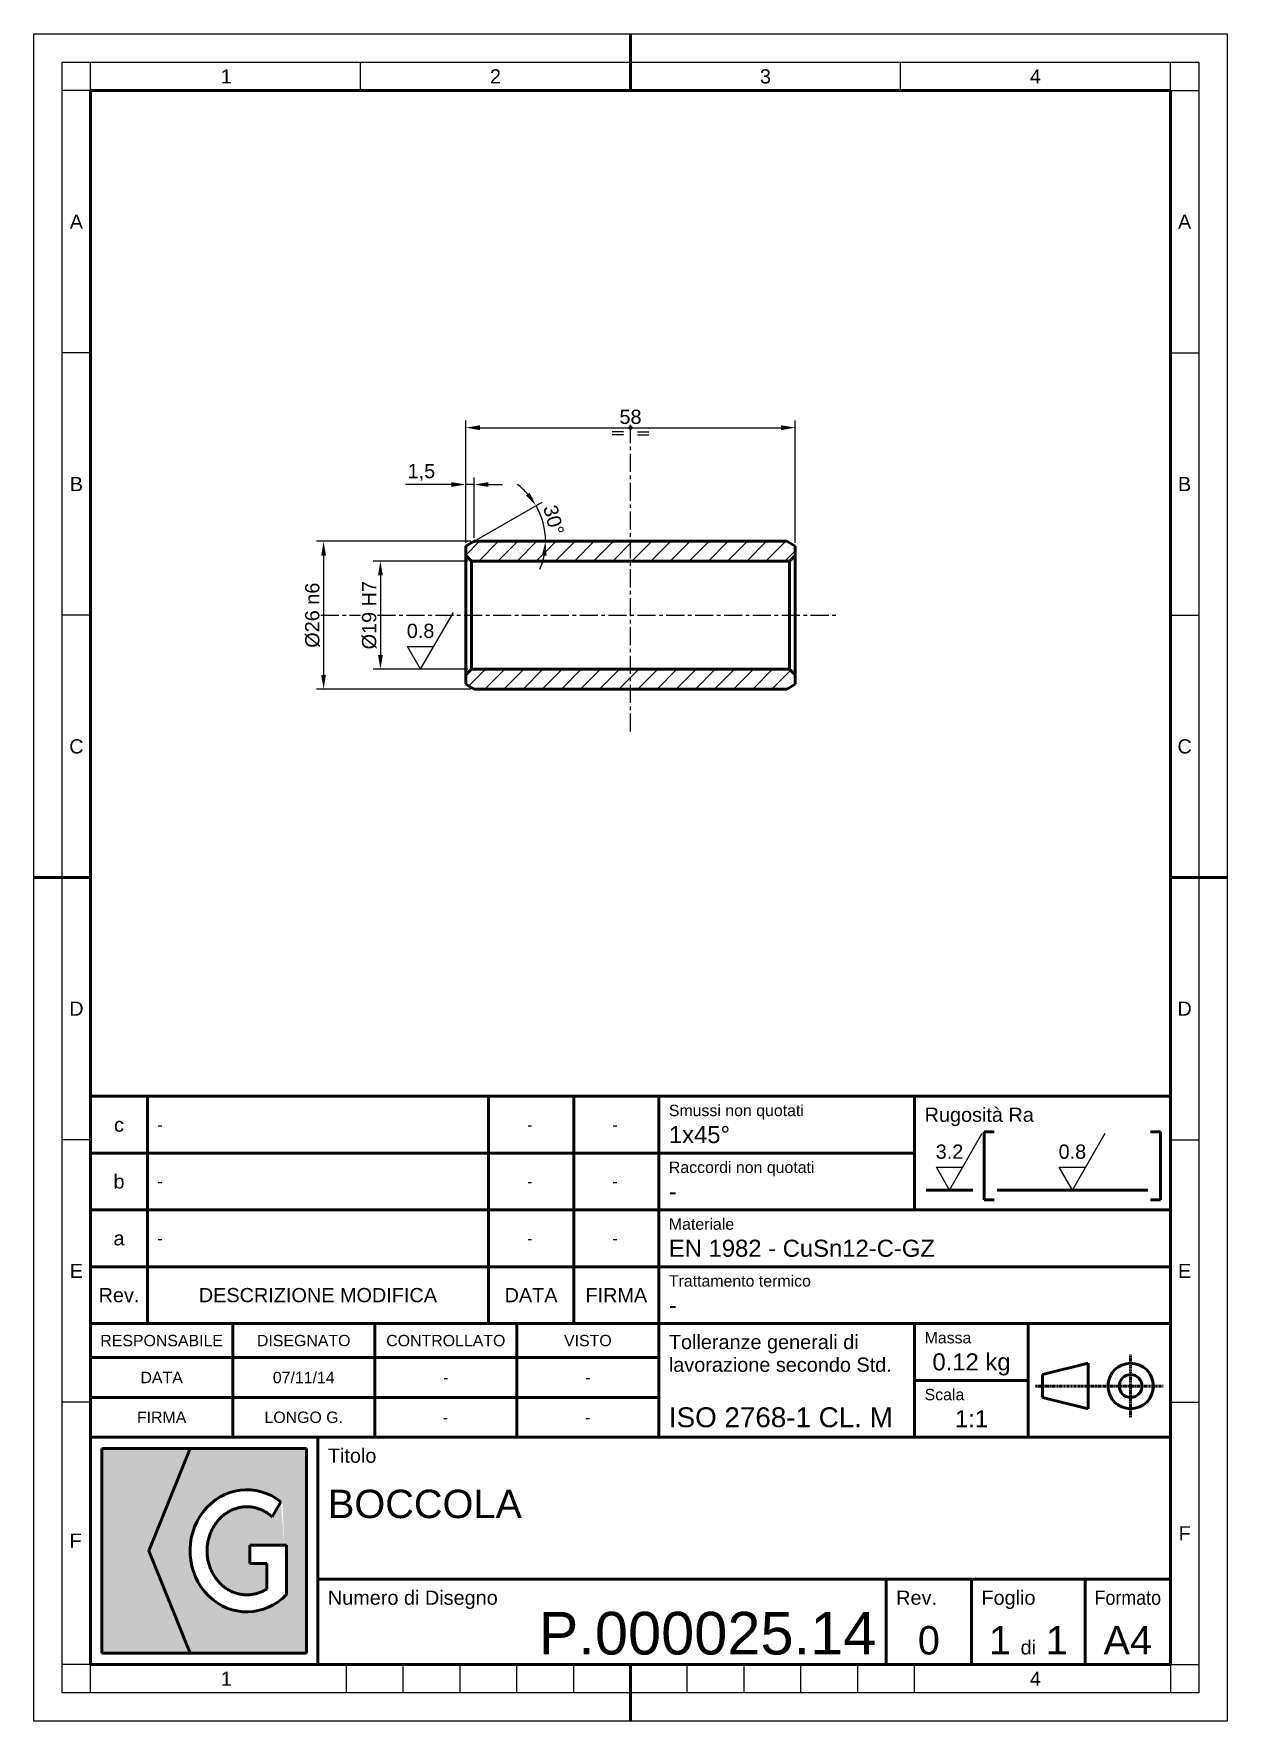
# Paper-space layout 'Foglio1' of a CAD drawing. Header units: millimetres. Extents: x -200 to 10, y -10 to 287.
# The model-space entities are those that its viewports show. They can reach past a viewport. Long polylines and large blocks are cut down to what shows.
import ezdxf
from ezdxf.enums import TextEntityAlignment as Align

# ---------------------------------------------------------------- set-up
doc = ezdxf.new("R2010")
doc.units = ezdxf.units.MM
doc.header["$LTSCALE"] = 0.1
doc.header["$PDSIZE"] = -5
doc.linetypes.add('CENTER', pattern=[50.8, 31.75, -6.35, 6.35, -6.35])
for name, color, linetype, lineweight in [('ASSE', 4, 'CENTER', 25), ('CARTIGLIO', 7, 'Continuous', 50), ('CONTORNO1', 7, 'Continuous', 50), ('QUOTA', 3, 'Continuous', 25), ('TRATTEGGIO', 1, 'Continuous', 25)]:
    doc.layers.add(name, color=color, linetype=linetype, lineweight=lineweight)
doc.layers.add('FINESTRA', color=1, linetype='Continuous', lineweight=25, plot=False)
doc.layers.get('FINESTRA').freeze()
doc.styles.get("Standard").update_dxf_attribs({"font": 'arial.ttf'})
doc.dimstyles.new('ISO_1-1', dxfattribs={"dimtxt": 2.5, "dimasz": 2.5, "dimexe": 1.25, "dimexo": 0.625, "dimtad": 1, "dimtxsty": 'Standard', "dimcen": 2.5, "dimclrt": 2, "dimadec": 0, "dimazin": 0, "dimtfac": 1, "dimtmove": 0, "dimatfit": 3, "dimfxl": 1, "dimarcsym": 0})

# ---------------------------------------------------------------- blocks, each defined once
blk = doc.blocks.new('DLG - A4')
at = {"layer": 'CARTIGLIO', "color": 3, "lineweight": 25}
for p, q in [((-200, 287), (10, 287)), ((-200, -10), (-200, 287)), ((10, 287), (10, -10)), ((-195, 282), (5, 282)), ((-195, -5), (-195, 282)), ((-190, 277), (-190, 282)), ((-142.5, 277), (-142.5, 282)), ((-47.5, 277), (-47.5, 282)), ((0, 277), (0, 282)), ((5, 282), (5, -5)), ((-190, 277), (-195, 277)), ((0, 277), (5, 277)), ((-190, 230.83), (-195, 230.83)), ((0, 230.83), (5, 230.83)), ((-190, 184.67), (-195, 184.67)), ((0, 184.67), (5, 184.67)), ((-190, 92.33), (-195, 92.33)), ((0, 92.33), (5, 92.33)), ((-190, 46.17), (-195, 46.17)), ((0, 46.17), (5, 46.17)), ((-190, 0), (-195, 0)), ((-190, -5), (-190, 0)), ((-145, -5), (-145, 0)), ((-135, -5), (-135, 0)), ((-125, -5), (-125, 0)), ((-115, -5), (-115, 0)), ((-105, -5), (-105, 0)), ((-85, -5), (-85, 0)), ((-75, -5), (-75, 0)), ((-65, -5), (-65, 0)), ((-55, -5), (-55, 0)), ((-45, -5), (-45, 0)), ((0, 0), (5, 0)), ((0, 0), (0, -5)), ((5, -5), (-195, -5)), ((10, -10), (-200, -10))]:
    blk.add_line(p, q, dxfattribs=at)
at = {"layer": 'CARTIGLIO'}
for p, q in [((-95, 277), (-95, 287)), ((-190, 277), (0, 277)), ((-190, 0), (-190, 277)), ((0, 277), (0, 0)), ((-200, 138.5), (-190, 138.5)), ((10, 138.5), (0, 138.5)), ((-15, 15), (-15, 0)), ((0, 15), (-15, 15)), ((0, 0), (-190, 0)), ((-95, -10), (-95, 0))]:
    blk.add_line(p, q, dxfattribs=at)
at = {"layer": 'CARTIGLIO', "linetype": 'Continuous'}
for s, p in [('1', (-166.12, 279.5)), ('2', (-118.75, 279.5)), ('3', (-71.25, 279.5)), ('4', (-23.75, 279.5)), ('A', (-192.5, 253.92)), ('A', (2.5, 253.92)), ('B', (-192.5, 207.75)), ('B', (2.5, 207.75)), ('C', (-192.5, 161.58)), ('C', (2.5, 161.58)), ('D', (-192.5, 115.42)), ('D', (2.5, 115.42)), ('E', (-192.5, 69.25)), ('E', (2.5, 69.25)), ('F', (2.5, 23.08)), ('F', (-192.64, 21.78)), ('1', (-166.12, -2.5)), ('4', (-23.75, -2.5))]:
    blk.add_text(s, height=2.5, dxfattribs=at).set_placement(p, align=Align.MIDDLE_CENTER)
at = {"layer": 'CARTIGLIO', "color": 3, "linetype": 'Continuous', "width": 0.9}
blk.add_text('Formato', height=2.5, dxfattribs=at).set_placement((-7.5, 10.5), align=Align.CENTER)
at = {"layer": 'CARTIGLIO', "color": 2}
blk.add_text('A4', height=5, dxfattribs=at).set_placement((-7.5, 1.75), align=Align.CENTER)
blk = doc.blocks.new('DLG - Tabella Cartiglio Particolari')
at = {"layer": 'CARTIGLIO'}
h = blk.add_hatch(color=256, dxfattribs=at)
h.set_gradient(color1=(142, 217, 0), rotation=90, one_color=1, name='INVCYLINDER')
h.paths.add_polyline_path([(-172.5, 2), (-179.75, 20), (-172.5, 38), (-188, 38), (-188, 2)])
h = blk.add_hatch(color=256, dxfattribs=at)
h.set_gradient(color1=(74, 74, 74), rotation=90, one_color=1, name='INVCYLINDER')
h.paths.add_polyline_path([(-152, 2), (-152, 38), (-172.5, 38), (-179.75, 20), (-172.5, 2)])
edge = h.paths.add_edge_path(flags=16)
edge.add_ellipse((-162.5, 20), major_axis=(0, -10.75), ratio=0.930233, start_angle=-216.6999, end_angle=44.427, ccw=False)
edge.add_line((-156.52, 28.62), (-158.05, 25.98))
edge.add_spline(control_points=[(-158.05, 25.98), (-158.11, 26.03), (-158.36, 26.25), (-158.82, 26.6), (-159.44, 26.98), (-160.09, 27.29), (-160.76, 27.52), (-161.45, 27.68), (-162.15, 27.75), (-162.85, 27.75), (-163.55, 27.68), (-164.24, 27.52), (-164.91, 27.29), (-165.56, 26.98), (-166.18, 26.6), (-166.77, 26.15), (-167.32, 25.63), (-167.82, 25.05), (-168.27, 24.41), (-168.65, 23.72), (-168.97, 22.99), (-169.22, 22.22), (-169.39, 21.43), (-169.49, 20.61), (-169.51, 19.79), (-169.45, 18.98), (-169.32, 18.17), (-169.1, 17.39), (-168.82, 16.64), (-168.47, 15.93), (-168.05, 15.26), (-167.58, 14.65), (-167.05, 14.1), (-166.48, 13.61), (-165.88, 13.2), (-165.24, 12.85), (-164.57, 12.59), (-163.89, 12.39), (-163.2, 12.28), (-162.73, 12.25), (-162.5, 12.25)], knot_values=[18.269116, 18.269116, 18.269116, 18.269116, 18.521182, 19.261774, 19.990675, 20.709105, 21.418788, 22.121881, 22.820876, 23.518482, 24.217478, 24.92057, 25.630253, 26.348683, 27.077584, 27.818176, 28.571145, 29.336629, 30.114246, 30.903123, 31.701955, 32.50907, 33.322497, 34.140049, 34.959392, 35.778137, 36.593911, 37.404444, 38.207646, 39.001688, 39.785073, 40.556703, 41.315946, 42.062675, 42.797301, 43.520781, 44.234594, 44.940688, 45.641404, 46.339358, 46.339358, 46.339358, 46.339358], degree=3, periodic=0)
edge.add_spline(control_points=[(-162.5, 12.25), (-162.27, 12.25), (-161.8, 12.28), (-161.11, 12.39), (-160.43, 12.59), (-159.76, 12.85), (-159.29, 13.11), (-159.04, 13.26), (-159, 13.29)], knot_values=[0, 0, 0, 0, 0.697954, 1.39867, 2.104765, 2.818577, 3.542057, 3.699749, 3.699749, 3.699749, 3.699749], degree=3, periodic=0)
edge.add_line((-159, 13.29), (-159, 17.75))
edge.add_line((-159, 17.75), (-162, 17.75))
edge.add_line((-162, 17.75), (-162, 21))
edge.add_line((-162, 21), (-155.5, 21))
edge.add_line((-155.5, 21), (-155.5, 12.32))
for p, q in [((-190, 0), (-190, 100)), ((-190, 100), (0, 100)), ((-180, 60), (-180, 100)), ((-120, 60), (-120, 100)), ((-105, 60), (-105, 100)), ((-90, 40), (-90, 100)), ((-45, 100), (-45, 80)), ((0, 100), (0, 0)), ((-32.75, 93.75), (-31, 93.75)), ((-32.75, 93.75), (-32.75, 81.75)), ((-3.5, 93.75), (-1.75, 93.75)), ((-1.75, 93.75), (-1.75, 81.75)), ((-190, 90), (-45, 90)), ((-34.75, 83.5), (-43, 83.5)), ((-4, 83.5), (-30.5, 83.5)), ((-32.75, 81.75), (-31, 81.75)), ((-3.5, 81.75), (-1.75, 81.75)), ((-190, 80), (0, 80)), ((-190, 70), (0, 70)), ((-190, 60), (0, 60)), ((-165, 40), (-165, 60)), ((-140, 40), (-140, 60)), ((-115, 40), (-115, 60)), ((-45, 60), (-45, 40)), ((-25, 60), (-25, 40)), ((-190, 54), (-90, 54)), ((-22.5, 51), (-14.5, 53)), ((-22.5, 51), (-22.5, 47)), ((-14.5, 53), (-14.5, 45)), ((-45, 50), (-25, 50)), ((-190, 47), (-90, 47)), ((-22.5, 47), (-14.5, 45)), ((-190, 40), (0, 40)), ((-150, 0), (-150, 40)), ((-152, 38), (-188, 38)), ((-188, 38), (-188, 2)), ((-172.5, 38), (-179.75, 20)), ((-152, 2), (-152, 38)), ((-158.05, 25.98), (-156.52, 28.62)), ((-162, 21), (-155.5, 21)), ((-162, 21), (-162, 17.75)), ((-155.5, 21), (-155.5, 12.32)), ((-179.75, 20), (-172.5, 2)), ((-162, 17.75), (-159, 17.75)), ((-159, 17.75), (-159, 13.29)), ((0, 15), (-150, 15)), ((-50, 15), (-50, 0)), ((-35, 15), (-35, 0)), ((-15, 15), (-15, 0)), ((0, 0), (-190, 0)), ((-188, 2), (-152, 2))]:
    blk.add_line(p, q, dxfattribs=at)
at = {"layer": 'CARTIGLIO', "color": 3, "linetype": 'CENTER', "ltscale": 0.1}
for p, q in [((-7, 43.5), (-7, 54.5)), ((-23.75, 49), (-12.5, 49)), ((-12.5, 49), (-1.25, 49))]:
    blk.add_line(p, q, dxfattribs=at)
at = {"layer": 'CARTIGLIO'}
for radius in [4, 2]:
    blk.add_circle((-7, 49), radius, dxfattribs=at)
blk.add_ellipse((-162.5, 20), major_axis=(0, -10.75), ratio=0.930233, start_param=-3.782127, end_param=0.775397, dxfattribs=at)
for points, knots in [([(-158.05, 25.98), (-158.11, 26.03), (-158.36, 26.25), (-158.82, 26.6), (-159.44, 26.98), (-160.09, 27.29), (-160.76, 27.52), (-161.45, 27.68), (-162.15, 27.75), (-162.85, 27.75), (-163.55, 27.68), (-164.24, 27.52), (-164.91, 27.29), (-165.56, 26.98), (-166.18, 26.6), (-166.77, 26.15), (-167.32, 25.63), (-167.82, 25.05), (-168.27, 24.41), (-168.65, 23.72), (-168.97, 22.99), (-169.22, 22.22), (-169.39, 21.43), (-169.49, 20.61), (-169.51, 19.79), (-169.45, 18.98), (-169.32, 18.17), (-169.1, 17.39), (-168.82, 16.64), (-168.47, 15.93), (-168.05, 15.26), (-167.58, 14.65), (-167.05, 14.1), (-166.48, 13.61), (-165.88, 13.2), (-165.24, 12.85), (-164.57, 12.59), (-163.89, 12.39), (-163.2, 12.28), (-162.73, 12.25), (-162.5, 12.25)], [18.269116, 18.269116, 18.269116, 18.269116, 18.521182, 19.261774, 19.990675, 20.709105, 21.418788, 22.121881, 22.820876, 23.518482, 24.217478, 24.92057, 25.630253, 26.348683, 27.077584, 27.818176, 28.571145, 29.336629, 30.114246, 30.903123, 31.701955, 32.50907, 33.322497, 34.140049, 34.959392, 35.778137, 36.593911, 37.404444, 38.207646, 39.001688, 39.785073, 40.556703, 41.315946, 42.062675, 42.797301, 43.520781, 44.234594, 44.940688, 45.641404, 46.339358, 46.339358, 46.339358, 46.339358]), ([(-162.5, 12.25), (-162.27, 12.25), (-161.8, 12.28), (-161.11, 12.39), (-160.43, 12.59), (-159.76, 12.85), (-159.29, 13.11), (-159.04, 13.26), (-159, 13.29)], [0, 0, 0, 0, 0.697954, 1.39867, 2.104765, 2.818577, 3.542057, 3.699749, 3.699749, 3.699749, 3.699749])]:
    blk.add_open_spline(points, degree=3, knots=knots, dxfattribs=at)
at = {"layer": 'CARTIGLIO', "color": 3, "linetype": 'Continuous'}
for s, height, p in [('Smussi non quotati', 2, (-88.25, 96.5)), ('Rugosità Ra', 2.5, (-43.25, 95.5)), ('Raccordi non quotati', 2, (-88.25, 86.5)), ('Materiale', 2, (-88.25, 76.5)), ('Trattamento termico', 2, (-88.25, 66.5)), ('Tolleranze generali di', 2.5, (-88.25, 55.5)), ('Massa', 2, (-43.25, 56.5)), ('lavorazione secondo Std.', 2.5, (-88.25, 51.5)), ('Scala', 2, (-43.25, 46.5)), ('Titolo', 2.5, (-148.25, 35.5)), ('Numero di Disegno', 2.5, (-148.25, 10.5)), ('Rev.', 2.5, (-48.25, 10.5)), ('Foglio', 2.5, (-33.25, 10.5))]:
    blk.add_text(s, height=height, dxfattribs=at).set_placement(p)
for s, height, p in [('c', 2.5, (-185, 95)), ('b', 2.5, (-185, 85)), ('a', 2.5, (-185, 75)), ('Rev.', 2.5, (-185, 65)), ('DESCRIZIONE MODIFICA', 2.5, (-150, 65)), ('DATA', 2.5, (-112.5, 65)), ('FIRMA', 2.5, (-97.5, 65)), ('RESPONSABILE', 2, (-177.5, 57)), ('DISEGNATO', 2, (-152.5, 57)), ('CONTROLLATO', 2, (-127.5, 57)), ('VISTO', 2, (-102.5, 57)), ('DATA', 2, (-177.5, 50.5)), ('FIRMA', 2, (-177.5, 43.5))]:
    blk.add_text(s, height=height, dxfattribs=at).set_placement(p, align=Align.MIDDLE_CENTER)
blk.add_text('di', height=2.5, dxfattribs=at).set_placement((-25, 1.75), align=Align.CENTER)
at = {"layer": 'CARTIGLIO', "color": 2, "flags": 8}
for tag, p in [('Descr Mod C', (-178.25, 95)), ('Descr Mod B', (-178.25, 85)), ('Descr Mod A', (-178.25, 75))]:
    blk.add_attdef(tag, text='', height=2, dxfattribs=at).set_placement(p, align=Align.MIDDLE_LEFT)
for tag, p in [('Data Mod C', (-112.72, 95)), ('Dis Mod C', (-97.72, 95)), ('Data Mod B', (-112.72, 85)), ('Dis Mod B', (-97.72, 85)), ('Data Mod A', (-112.72, 75)), ('Dis Mod A', (-97.72, 75)), ('Data Dis', (-152.5, 50.5)), ('Data Contr', (-127.5, 50.5)), ('Data Visto', (-102.5, 50.5)), ('Nome Dis', (-152.5, 43.5)), ('Nome Visto', (-102.55, 43.5)), ('Nome Contr', (-127.55, 43.5))]:
    blk.add_attdef(tag, text='', height=2, dxfattribs=at).set_placement(p, align=Align.MIDDLE_CENTER)
for tag, p, height in [('Smussi', (-88.25, 91.75), 3), ('Raccordi', (-88.25, 81.75), 3), ('Materiale', (-88.25, 71.75), 3), ('Trattamento', (-88.25, 61.75), 3), ('Tolleranze', (-88.25, 41.75), 3.5), ('Titolo1', (-148.25, 25.75), 5), ('Titolo2', (-148.25, 16.75), 5)]:
    blk.add_attdef(tag, p, '', height=height, dxfattribs=at)
for tag, height, p in [('Massa', 3, (-35, 51.75)), ('Scala', 3, (-35, 41.75)), ('Rev', 5, (-42.5, 1.75)), ('FC', 5, (-30, 1.75)), ('FT', 5, (-20, 1.75))]:
    blk.add_attdef(tag, text='', height=height, dxfattribs=at).set_placement(p, align=Align.CENTER)
blk.add_attdef('Numero Disegno', text='', height=7.5, dxfattribs=at).set_placement((-51.74, 1.75), align=Align.RIGHT)
blk = doc.blocks.new('Rug_Lavorazione')
at = {"layer": 'QUOTA'}
for p, q in [((0, 0), (5.77, 10)), ((0, 0), (-2.31, 4)), ((-2.31, 4), (2.31, 4))]:
    blk.add_line(p, q, dxfattribs=at)
at = {"layer": 'QUOTA', "color": 2, "flags": 8}
blk.add_attdef('Rugosità', text='', height=2.5, dxfattribs=at).set_placement((0, 5.5), align=Align.CENTER)
blk = doc.blocks.new('*D2')
at = {"layer": 'Defpoints', "color": 0}
for p in [(201.5, 226), (201.5, 226), (213.87, 228.18), (256.5, 226), (200, 225.13)]:
    blk.add_point(p, dxfattribs=at)
at = {"layer": 'QUOTA', "color": 0, "lineweight": -2}
blk.add_line((202.04, 226.31), (213.46, 232.9), dxfattribs=at)
for start, end in [(41.4237, 52.8473), (0, 30), (337.1527, 348.5763)]:
    blk.add_arc((201.5, 226), 12.56, start, end, dxfattribs=at)
at = {"layer": 'QUOTA', "color": 0}
for points in [[(210.58, 234.07), (211.26, 234.55), (212.38, 232.28)], [(214.23, 223.47), (213.4, 223.55), (214.06, 226)]]:
    blk.add_solid(points, dxfattribs=at)
at = {"layer": 'QUOTA', "color": 2, "insert": (215.48, 229.75), "char_height": 2.5, "attachment_point": 5, "rotation": 285}
blk.add_mtext('30%%d', dxfattribs=at)
blk = doc.blocks.new('*D4')
at = {"layer": 'Defpoints', "color": 0}
for p in [(200, 236), (201.5, 226), (200, 225.13)]:
    blk.add_point(p, dxfattribs=at)
at = {"layer": 'QUOTA', "color": 0, "lineweight": -2}
for p, q in [((197.5, 236), (189.42, 236)), ((200, 225.76), (200, 237.25)), ((201.5, 236), (200, 236)), ((201.5, 226.62), (201.5, 237.25)), ((204, 236), (206.5, 236))]:
    blk.add_line(p, q, dxfattribs=at)
at = {"layer": 'QUOTA', "color": 0}
for points in [[(197.5, 235.58), (197.5, 236.42), (200, 236)], [(204, 236.42), (204, 235.58), (201.5, 236)]]:
    blk.add_solid(points, dxfattribs=at)
at = {"layer": 'QUOTA', "color": 2, "insert": (192.21, 238.13), "char_height": 2.5, "attachment_point": 5}
blk.add_mtext('1,5', dxfattribs=at)
blk = doc.blocks.new('*D6')
at = {"layer": 'Defpoints', "color": 0}
for p in [(258, 246), (200, 225.13), (258, 225.13)]:
    blk.add_point(p, dxfattribs=at)
at = {"layer": 'QUOTA', "color": 0, "lineweight": -2}
for p, q in [((200, 225.76), (200, 247.25)), ((258, 225.76), (258, 247.25)), ((202.5, 246), (255.5, 246))]:
    blk.add_line(p, q, dxfattribs=at)
at = {"layer": 'QUOTA', "color": 0}
for points in [[(202.5, 246.42), (202.5, 245.58), (200, 246)], [(255.5, 245.58), (255.5, 246.42), (258, 246)]]:
    blk.add_solid(points, dxfattribs=at)
at = {"layer": 'QUOTA', "color": 2, "insert": (229, 247.9), "char_height": 2.5, "attachment_point": 5}
blk.add_mtext('58', dxfattribs=at)
blk = doc.blocks.new('*D7')
at = {"layer": 'Defpoints', "color": 0}
for p in [(201, 222.5), (185, 203.5), (201, 203.5)]:
    blk.add_point(p, dxfattribs=at)
at = {"layer": 'QUOTA', "color": 0, "lineweight": -2}
for p, q in [((200.38, 222.5), (183.75, 222.5)), ((185, 220), (185, 206)), ((200.38, 203.5), (183.75, 203.5))]:
    blk.add_line(p, q, dxfattribs=at)
at = {"layer": 'QUOTA', "color": 0}
for points in [[(185.42, 220), (184.58, 220), (185, 222.5)], [(184.58, 206), (185.42, 206), (185, 203.5)]]:
    blk.add_solid(points, dxfattribs=at)
at = {"layer": 'QUOTA', "color": 2, "insert": (183.05, 213), "char_height": 2.5, "attachment_point": 5, "rotation": 90}
blk.add_mtext('%%c19 H7', dxfattribs=at)
blk = doc.blocks.new('*D8')
at = {"layer": 'Defpoints', "color": 0}
for p in [(201.5, 226), (175, 200), (201.5, 200)]:
    blk.add_point(p, dxfattribs=at)
at = {"layer": 'QUOTA', "color": 0, "lineweight": -2}
for p, q in [((200.88, 226), (173.75, 226)), ((175, 223.5), (175, 202.5)), ((200.88, 200), (173.75, 200))]:
    blk.add_line(p, q, dxfattribs=at)
at = {"layer": 'QUOTA', "color": 0}
for points in [[(175.42, 223.5), (174.58, 223.5), (175, 226)], [(174.58, 202.5), (175.42, 202.5), (175, 200)]]:
    blk.add_solid(points, dxfattribs=at)
at = {"layer": 'QUOTA', "color": 2, "insert": (173.05, 213), "char_height": 2.5, "attachment_point": 5, "rotation": 90}
blk.add_mtext('%%c26 n6', dxfattribs=at)
blk = doc.blocks.new('Simbolo_Simmetria')
at = {"layer": 'QUOTA'}
for p, q in [((-1.25, -0.75), (-3.25, -0.75)), ((-1.25, -1.25), (-3.25, -1.25)), ((1.25, -0.75), (3.25, -0.75)), ((1.25, -1.25), (3.25, -1.25))]:
    blk.add_line(p, q, dxfattribs=at)
at = {"layer": 'QUOTA', "const_width": 0.375}
blk.add_lwpolyline([(-0.1875, 0, 1), (0.1875, 0, 1)], format="xyb", close=True, dxfattribs=at)

msp = doc.modelspace()

# ---------------------------------------------------------------- hatches: boundary and pattern name
at = {"layer": 'TRATTEGGIO'}
h = msp.add_hatch(dxfattribs=at)
h.set_pattern_fill('ANSI31', color=256, scale=0.75, style=0)
h.paths.add_polyline_path([(258, 223.5), (258, 225.134), (256.5, 226), (201.5, 226), (200, 225.134), (200, 223.5), (201, 222.5), (257, 222.5)])
h.paths.add_polyline_path([(258, 200.866), (258, 202.5), (257, 203.5), (201, 203.5), (200, 202.5), (200, 200.866), (201.5, 200), (256.5, 200)])

# ---------------------------------------------------------------- linework, layer by layer
at = {"layer": 'ASSE'}
for p, q in [((229, 192.5), (229, 246.5)), ((174.5, 213), (181.5, 213)), ((184.5, 213), (265.5, 213))]:
    msp.add_line(p, q, dxfattribs=at)
at = {"layer": 'CONTORNO1'}
for p, q in [((201.5, 226), (200, 225.134)), ((201.5, 226), (256.5, 226)), ((256.5, 226), (258, 225.134)), ((200, 200.866), (200, 225.134)), ((200, 223.5), (201, 222.5)), ((258, 223.5), (257, 222.5)), ((258, 225.134), (258, 200.866)), ((201, 222.5), (257, 222.5)), ((201, 222.5), (201, 203.5)), ((257, 222.5), (257, 203.5)), ((200, 202.5), (201, 203.5)), ((201, 203.5), (257, 203.5)), ((258, 202.5), (257, 203.5)), ((201.5, 200), (200, 200.866)), ((256.5, 200), (201.5, 200)), ((256.5, 200), (258, 200.866))]:
    msp.add_line(p, q, dxfattribs=at)

# ---------------------------------------------------------------- block references
at = {"layer": 'QUOTA'}
msp.add_blockref('Simbolo_Simmetria', (229, 246), dxfattribs=at)
msp.add_blockref('Rug_Lavorazione', (192.062, 203.5), dxfattribs=at).add_auto_attribs({'Rugosità': '0.8'})

# ---------------------------------------------------------------- dimensions: what is measured, and where the dimension line sits
for base, p1, p2, picture, middle in [((258, 246), (200, 225.134), (258, 225.134), '*D6', (229, 247.901)), ((200, 236), (201.5, 226), (200, 225.134), '*D4', (192.21, 238.126))]:
    dim = msp.add_linear_dim(base=base, p1=p1, p2=p2, dimstyle='ISO_1-1', dxfattribs=at)
    dim.commit()
    dim.dimension.update_dxf_attribs({"geometry": picture, "text_midpoint": middle})
dim = msp.add_angular_dim_2l(base=(213.869, 228.181), line1=((201.5, 226), (200, 225.134)), line2=((201.5, 226), (256.5, 226)), dimstyle='ISO_1-1', dxfattribs=at)
dim.commit()
dim.dimension.update_dxf_attribs({"geometry": '*D2', "text_midpoint": (215.484, 229.747)})
for base, p1, p2, text, picture, middle in [((175, 200), (201.5, 226), (201.5, 200), '%%c<> n6', '*D8', (173.054, 213)), ((185, 203.5), (201, 222.5), (201, 203.5), '%%c<> H7', '*D7', (183.054, 213))]:
    dim = msp.add_linear_dim(base=base, p1=p1, p2=p2, angle=90, text=text, dimstyle='ISO_1-1', dxfattribs=at)
    dim.commit()
    dim.dimension.update_dxf_attribs({"geometry": picture, "text_midpoint": middle})

psp = doc.layouts.new('Foglio1')

# ---------------------------------------------------------------- block references
at = {"layer": 'CARTIGLIO'}
psp.add_blockref('DLG - A4', (0, 0), dxfattribs=at)
ref = psp.add_blockref('DLG - Tabella Cartiglio Particolari', (0, 0), dxfattribs=at)
ref.add_attrib('Numero Disegno', 'P.000025.14', dxfattribs={"color": 2, "height": 7.5, "flags": 8}).set_placement((-51.74, 1.75), align=Align.RIGHT)
ref.add_attrib('Rev', '0', dxfattribs={"color": 2, "height": 5, "flags": 8}).set_placement((-42.5, 1.75), align=Align.CENTER)
ref.add_attrib('Titolo1', 'BOCCOLA', (-148.25, 25.75), dxfattribs={"color": 2, "height": 5, "flags": 8})
ref.add_attrib('Tolleranze', 'ISO 2768-1 CL. M', (-88.25, 41.75), dxfattribs={"color": 2, "height": 3.5, "flags": 8})
ref.add_attrib('Scala', '1:1', dxfattribs={"color": 2, "height": 3, "flags": 8}).set_placement((-35, 41.75), align=Align.CENTER)
ref.add_attrib('Smussi', '1x45°', (-88.25, 91.75), dxfattribs={"color": 2, "height": 3, "flags": 8})
ref.add_attrib('Raccordi', '-', (-88.25, 81.75), dxfattribs={"color": 2, "height": 3, "flags": 8})
ref.add_attrib('Trattamento', '-', (-88.25, 61.75), dxfattribs={"color": 2, "height": 3, "flags": 8})
ref.add_attrib('Data Dis', '07/11/14', dxfattribs={"color": 2, "height": 2, "flags": 8}).set_placement((-152.5, 50.5), align=Align.MIDDLE_CENTER)
ref.add_attrib('Data Contr', '-', dxfattribs={"color": 2, "height": 2, "flags": 8}).set_placement((-127.5, 50.5), align=Align.MIDDLE_CENTER)
ref.add_attrib('Data Visto', '-', dxfattribs={"color": 2, "height": 2, "flags": 8}).set_placement((-102.5, 50.5), align=Align.MIDDLE_CENTER)
ref.add_attrib('Nome Dis', 'LONGO G.', dxfattribs={"color": 2, "height": 2, "flags": 8}).set_placement((-152.5, 43.5), align=Align.MIDDLE_CENTER)
ref.add_attrib('Nome Contr', '-', dxfattribs={"color": 2, "height": 2, "flags": 8}).set_placement((-127.552, 43.5), align=Align.MIDDLE_CENTER)
ref.add_attrib('Nome Visto', '-', dxfattribs={"color": 2, "height": 2, "flags": 8}).set_placement((-102.552, 43.5), align=Align.MIDDLE_CENTER)
ref.add_attrib('Descr Mod A', '-', dxfattribs={"color": 2, "height": 2, "flags": 8}).set_placement((-178.25, 75), align=Align.MIDDLE_LEFT)
ref.add_attrib('Data Mod A', '-', dxfattribs={"color": 2, "height": 2, "flags": 8}).set_placement((-112.716, 75), align=Align.MIDDLE_CENTER)
ref.add_attrib('Dis Mod A', '-', dxfattribs={"color": 2, "height": 2, "flags": 8}).set_placement((-97.716, 75), align=Align.MIDDLE_CENTER)
ref.add_attrib('Data Mod B', '-', dxfattribs={"color": 2, "height": 2, "flags": 8}).set_placement((-112.716, 85), align=Align.MIDDLE_CENTER)
ref.add_attrib('Dis Mod B', '-', dxfattribs={"color": 2, "height": 2, "flags": 8}).set_placement((-97.716, 85), align=Align.MIDDLE_CENTER)
ref.add_attrib('Descr Mod B', '-', dxfattribs={"color": 2, "height": 2, "flags": 8}).set_placement((-178.25, 85), align=Align.MIDDLE_LEFT)
ref.add_attrib('Data Mod C', '-', dxfattribs={"color": 2, "height": 2, "flags": 8}).set_placement((-112.716, 95), align=Align.MIDDLE_CENTER)
ref.add_attrib('Dis Mod C', '-', dxfattribs={"color": 2, "height": 2, "flags": 8}).set_placement((-97.716, 95), align=Align.MIDDLE_CENTER)
ref.add_attrib('Descr Mod C', '-', dxfattribs={"color": 2, "height": 2, "flags": 8}).set_placement((-178.25, 95), align=Align.MIDDLE_LEFT)
ref.add_attrib('FC', '1', dxfattribs={"color": 2, "height": 5, "flags": 8}).set_placement((-30, 1.75), align=Align.CENTER)
ref.add_attrib('FT', '1', dxfattribs={"color": 2, "height": 5, "flags": 8}).set_placement((-20, 1.75), align=Align.CENTER)
ref.add_attrib('Materiale', 'EN 1982 - CuSn12-C-GZ', (-88.25, 71.75), dxfattribs={"color": 2, "height": 3, "flags": 8})
ref.add_attrib('Massa', '0.12 kg', dxfattribs={"color": 2, "height": 3, "flags": 8}).set_placement((-35, 51.75), align=Align.CENTER)
for p, values in [((-38.875, 83.5), {'Rugosità': '3.2'}), ((-17.25, 83.5), {'Rugosità': '0.8'})]:
    psp.add_blockref('Rug_Lavorazione', p, dxfattribs=at).add_auto_attribs(values)

# ---------------------------------------------------------------- viewports
at = {"layer": 'FINESTRA'}
psp.add_viewport(center=(-95, 188.5), size=(190, 177), view_center_point=(229, 216.833), view_height=177, dxfattribs=at)

doc.saveas('drawing.dxf')
